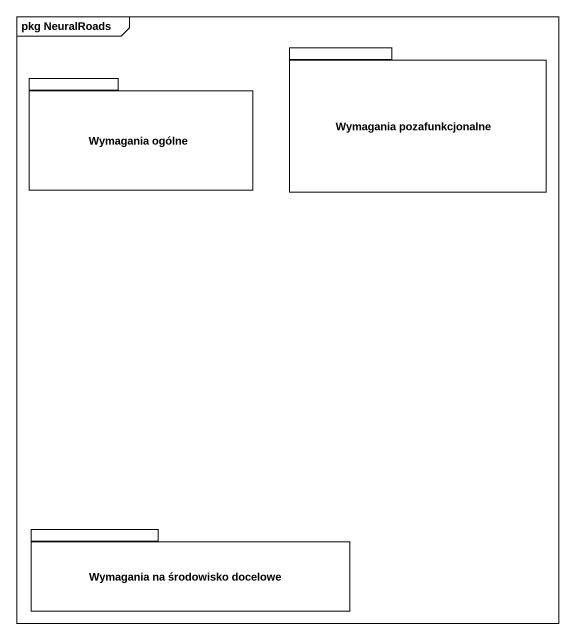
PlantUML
@startuml
mainframe pkg NeuralRoads
package "Wymagania pozafunkcjonalne" as Wymagania_pozafunkcjonalne {
}
package "Wymagania ogólne" as Wymagania_ogólne {
}
package "Wymagania na środowisko docelowe" as Wymagania_na_środowisko {
}
@enduml
